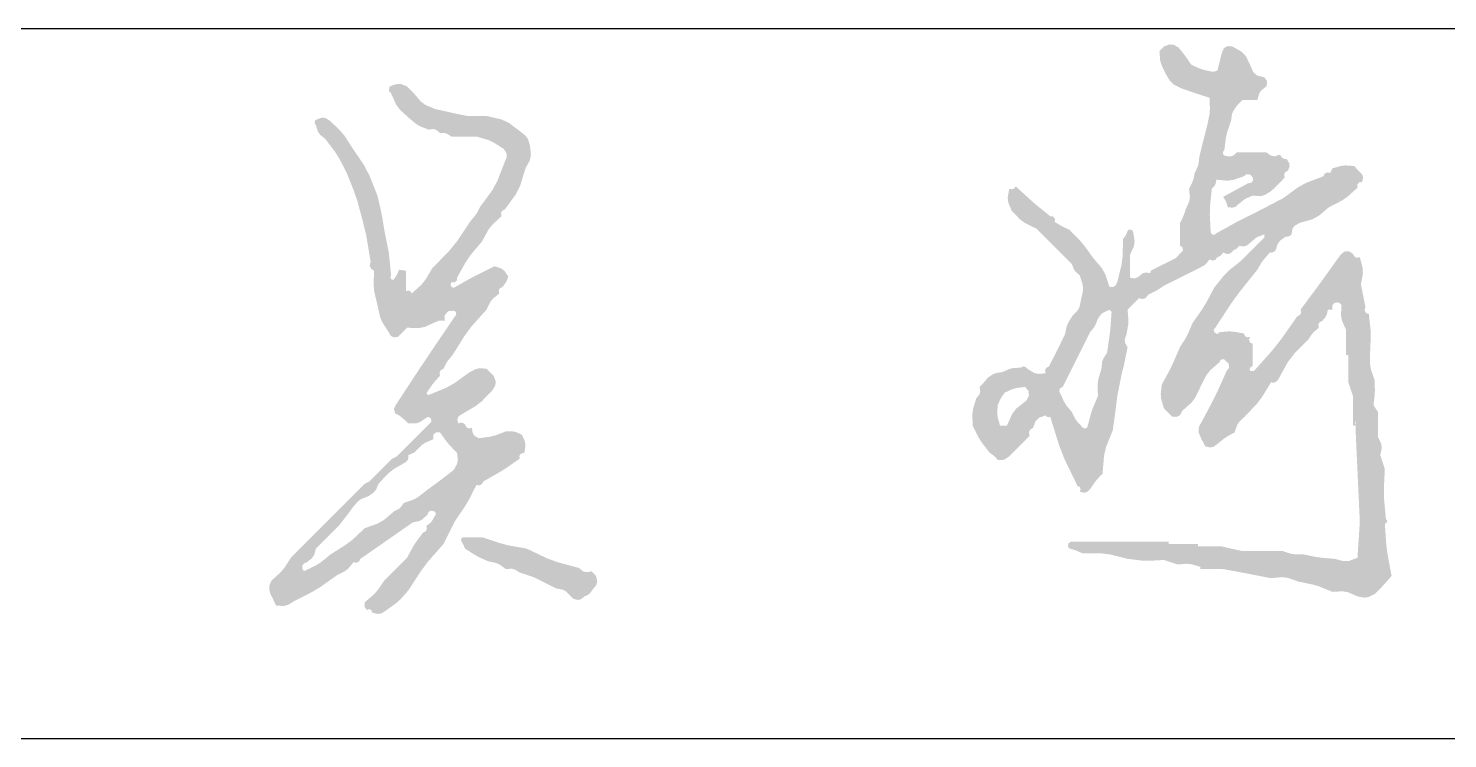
# Model space of a CAD drawing. Extents: x 4682119 to 9193858, y -786075 to -318274.
# Drawn here: x 4749026 to 4750325, y -418137 to -417487 of the extents above; entities that cross this region are included whole.
import ezdxf

# ---------------------------------------------------------------- set-up
doc = ezdxf.new("R2010")
doc.units = 0
doc.header["$LTSCALE"] = 1000
doc.header["$MEASUREMENT"] = 0
doc.layers.get('0').update_dxf_attribs({"linetype": 'CONTINUOUS'})

msp = doc.modelspace()

# ---------------------------------------------------------------- hatches: boundary and pattern name
h = msp.add_hatch(color=256)
h.dxf.hatch_style = 1
h.paths.add_polyline_path([(4749450.7, -417734.7), (4749456.5, -417730), (4749456, -417727.3), (4749457.1, -417725.1), (4749459.6, -417723.8), (4749462.2, -417720.4), (4749463.3, -417718.4), (4749464.8, -417714.4), (4749461.3, -417709.3), (4749458.3, -417707), (4749452.3, -417705), (4749437.1, -417712.5), (4749429.6, -417716.4), (4749414.8, -417724.8), (4749412.8, -417723.9), (4749411.9, -417721.7), (4749412.7, -417719.6), (4749415.4, -417719.9), (4749417.7, -417718.1), (4749417.9, -417715.4), (4749425.8, -417701.3), (4749430.5, -417694.5), (4749440.9, -417682.1), (4749446.4, -417671.9), (4749450.1, -417667.1), (4749458.6, -417659.2), (4749458.1, -417656.4), (4749459.2, -417654.2), (4749461.7, -417652.9), (4749471.6, -417639.4), (4749475.6, -417631.5), (4749480.5, -417615.4), (4749484.6, -417608), (4749485.5, -417603), (4749484.6, -417594.6), (4749482.9, -417588.8), (4749481, -417585.9), (4749476.3, -417582.1), (4749465.3, -417573.8), (4749458.5, -417570.6), (4749445, -417567.5), (4749437.9, -417567.5), (4749434.4, -417567.5), (4749427.3, -417567.5), (4749415.6, -417565.1), (4749409.8, -417563.8), (4749398.1, -417561.2), (4749389.1, -417557.5), (4749384.6, -417554.2), (4749378.4, -417546.7), (4749375.9, -417544.2), (4749374.6, -417542.9), (4749372.1, -417540.4), (4749367.1, -417538.4), (4749363.8, -417538.1), (4749358.6, -417539.4), (4749356, -417540.8), (4749355.5, -417544.5), (4749357.5, -417546.7), (4749362.1, -417557), (4749365.8, -417562), (4749374.2, -417569.6), (4749380.5, -417574.9), (4749384.2, -417577), (4749391.9, -417580), (4749396.2, -417579.4), (4749399, -417580.3), (4749402.3, -417583.1), (4749406.7, -417583.2), (4749409.1, -417583.9), (4749412.7, -417586.3), (4749421.9, -417586.3), (4749426.5, -417586.3), (4749435.7, -417586.3), (4749446.2, -417589.4), (4749451.4, -417591.8), (4749460.7, -417597.7), (4749463.1, -417601.6), (4749463.4, -417604.9), (4749461.7, -417609.2), (4749454.8, -417626.9), (4749450.1, -417635.5), (4749438.8, -417650.9), (4749436.1, -417656.2), (4749434.3, -417658.8), (4749430.4, -417663.4), (4749417.9, -417682.1), (4749410.7, -417690.9), (4749395, -417707.1), (4749389, -417717.3), (4749385.1, -417722.1), (4749376.3, -417730), (4749375.3, -417728), (4749373.1, -417727.1), (4749371.1, -417728), (4749371.1, -417720.5), (4749371.1, -417716.7), (4749371.1, -417709.2), (4749368.6, -417708.7), (4749367.3, -417708.5), (4749364.8, -417708.2), (4749363.2, -417712.1), (4749362.1, -417714.1), (4749359.6, -417717.5), (4749357.8, -417717.1), (4749356.7, -417715.1), (4749357.5, -417713.4), (4749356.7, -417705), (4749356.3, -417700.9), (4749355.4, -417692.5), (4749353.8, -417684.2), (4749352.9, -417680), (4749351.3, -417671.7), (4749349.2, -417659.1), (4749347.9, -417652.8), (4749345, -417640.4), (4749337.7, -417622.1), (4749333.1, -417613.1), (4749322.1, -417596.7), (4749315, -417585.8), (4749310.7, -417580.6), (4749301.3, -417571.7), (4749297.3, -417569.3), (4749294.1, -417569), (4749289.8, -417570.6), (4749287.9, -417571.6), (4749287.4, -417574.2), (4749288.7, -417575.8), (4749290.4, -417581.6), (4749292.4, -417584.6), (4749297.1, -417588.3), (4749306.1, -417600.1), (4749310.1, -417606.4), (4749316.9, -417619.6), (4749323.7, -417636.7), (4749326.7, -417645.5), (4749331.5, -417663.4), (4749332.7, -417668.4), (4749333.3, -417670.9), (4749334.6, -417675.9), (4749336.3, -417685.9), (4749337.1, -417690.9), (4749338.8, -417700.9), (4749337.9, -417704.3), (4749339, -417707.1), (4749341.9, -417709.2), (4749341.5, -417721.8), (4749342.1, -417728.2), (4749345, -417740.5), (4749347.3, -417751), (4749349.5, -417756.4), (4749355.4, -417765.5), (4749357.2, -417768.7), (4749360.1, -417770.1), (4749363.8, -417769.6), (4749367.1, -417766.3), (4749368.8, -417764.6), (4749372.1, -417761.3), (4749382.7, -417761.6), (4749388.5, -417760.5), (4749398.1, -417756.1), (4749401.3, -417754.9), (4749403.1, -417754.7), (4749406.5, -417755), (4749406.4, -417750), (4749409.8, -417746.2), (4749414.8, -417745.7), (4749416.7, -417746.6), (4749417.2, -417749.3), (4749415.9, -417750.9), (4749394, -417783.2), (4749383.1, -417799.5), (4749361.7, -417832.1), (4749360, -417835.7), (4749361.3, -417839.7), (4749364.8, -417841.5), (4749368.3, -417844.2), (4749370, -417845.7), (4749373.1, -417848.8), (4749380.1, -417848.9), (4749384.1, -417847.6), (4749389.8, -417843.6), (4749391.4, -417843), (4749392.8, -417843.4), (4749394, -417844.6), (4749394.4, -417846.3), (4749394.1, -417847.5), (4749392.9, -417848.8), (4749380.9, -417860.9), (4749374.8, -417866.9), (4749362.7, -417879), (4749361.1, -417879.9), (4749360.2, -417880.3), (4749358.6, -417881.1), (4749350.2, -417889.4), (4749346.1, -417893.6), (4749337.7, -417902), (4749336, -417902.8), (4749335.2, -417903.2), (4749333.5, -417904), (4749306.5, -417931.1), (4749292.9, -417944.7), (4749265.8, -417971.8), (4749259.9, -417981), (4749256.2, -417985.3), (4749248.1, -417992.6), (4749246.1, -417997.2), (4749245.9, -418000.2), (4749247.1, -418005.1), (4749249.2, -418009.2), (4749250.2, -418011.3), (4749252.3, -418015.5), (4749259.1, -418016), (4749263.1, -418015), (4749269, -418011.4), (4749285.5, -418003), (4749293.5, -417998.1), (4749308.5, -417987.4), (4749315.2, -417984.1), (4749318.4, -417981.6), (4749323.1, -417975.9), (4749325.9, -417976.4), (4749328.1, -417975.3), (4749329.4, -417972.8), (4749348.6, -417959.5), (4749358.2, -417952.8), (4749377.3, -417939.5), (4749383.3, -417938.2), (4749386.5, -417936.5), (4749390.9, -417932.2), (4749391.8, -417929.9), (4749393.6, -417928.8), (4749396.1, -417929), (4749398, -417930), (4749398.5, -417932.6), (4749397.1, -417934.2), (4749395, -417938.1), (4749393.4, -417939.9), (4749389.8, -417942.6), (4749390.3, -417945.3), (4749389.2, -417947.6), (4749386.7, -417948.8), (4749380.2, -417957.6), (4749377.3, -417962.2), (4749372.1, -417971.8), (4749363.8, -417980.1), (4749359.6, -417984.3), (4749351.3, -417992.6), (4749345.3, -418001.4), (4749341.6, -418005.5), (4749333.5, -418012.4), (4749333.1, -418015.4), (4749333.6, -418017.4), (4749335.6, -418019.7), (4749337.2, -418018.7), (4749339.6, -418019.9), (4749339.8, -418021.8), (4749345.1, -418023.3), (4749348.8, -418022.7), (4749353.3, -418019.7), (4749362, -418013.5), (4749366, -418009.9), (4749373.1, -418002), (4749384.8, -417984), (4749391.3, -417975.3), (4749405.4, -417959.3), (4749409.6, -417950.9), (4749411.7, -417946.8), (4749415.9, -417938.4), (4749424.6, -417925.6), (4749428.6, -417918.9), (4749435.7, -417905.1), (4749438.4, -417905.6), (4749440.6, -417904.4), (4749441.9, -417902), (4749455.6, -417894.2), (4749462.3, -417890.1), (4749475.2, -417881.1), (4749474.9, -417878.5), (4749476.8, -417876.2), (4749479.4, -417875.9), (4749480.5, -417869.3), (4749480, -417865.4), (4749477.3, -417859.2), (4749471.9, -417856.8), (4749468.7, -417856.1), (4749462.7, -417856.1), (4749453.1, -417859.8), (4749448, -417861.1), (4749437.7, -417862.4), (4749433.8, -417860.1), (4749432.1, -417857.4), (4749431.5, -417853), (4749428.7, -417853.5), (4749426.5, -417852.3), (4749425.2, -417849.9), (4749423.2, -417848.4), (4749421.4, -417848.1), (4749419, -417848.8), (4749418.1, -417845.4), (4749419.2, -417842.5), (4749422.1, -417840.5), (4749434.4, -417833.3), (4749440.3, -417828.8), (4749450.2, -417818.6), (4749453, -417813.9), (4749453.2, -417810.1), (4749451.3, -417805.1), (4749448.8, -417802.6), (4749447.5, -417801.3), (4749445, -417798.8), (4749438.7, -417798.3), (4749435.1, -417799.1), (4749429.4, -417801.9), (4749415.5, -417812), (4749407.8, -417816.3), (4749391.9, -417822.8), (4749390.6, -417822.4), (4749390, -417820.7), (4749390.9, -417819.6), (4749395.1, -417813.5), (4749397.4, -417810.6), (4749402.3, -417805.1), (4749401.8, -417802.3), (4749403, -417800.1), (4749405.4, -417798.8), (4749408.2, -417793.4), (4749409.9, -417790.9), (4749413.8, -417786.3), (4749424.8, -417768.6), (4749431.1, -417760.1), (4749445, -417744.6), (4749448.2, -417737.9)])
h.paths.add_polyline_path([(4749399.7, -417856.9), (4749402.3, -417857.1), (4749408, -417865.1), (4749411.2, -417868.9), (4749417.9, -417875.9), (4749418.6, -417882.2), (4749417.9, -417885.9), (4749414.8, -417891.5), (4749404.9, -417899.1), (4749399.9, -417902.9), (4749389.8, -417910.3), (4749382.3, -417916.2), (4749378, -417918.6), (4749369, -417921.7), (4749366.5, -417925.4), (4749364.6, -417927.1), (4749360.6, -417929), (4749351.1, -417937.1), (4749345.3, -417940.5), (4749333.5, -417944.7), (4749322, -417955.4), (4749315.6, -417960.2), (4749302.3, -417968.6), (4749293.1, -417976), (4749288, -417979.2), (4749277.3, -417984.3), (4749277.4, -417983.3), (4749277.1, -417982.6), (4749276.2, -417982.2), (4749276.2, -417979.2), (4749277.6, -417977.1), (4749280.4, -417975.9), (4749285.1, -417972.2), (4749287.1, -417969.2), (4749288.7, -417963.4), (4749297.1, -417955.1), (4749301.3, -417950.9), (4749309.6, -417942.6), (4749315.1, -417935.5), (4749317.8, -417932), (4749323.1, -417924.9), (4749327.5, -417919.9), (4749330.5, -417917.9), (4749336.7, -417915.5), (4749341.5, -417912.1), (4749343.7, -417909.5), (4749346.1, -417904), (4749354.8, -417894.7), (4749360, -417890.6), (4749371.1, -417884.2), (4749372.9, -417882.3), (4749373.4, -417880.6), (4749373.1, -417878), (4749375.7, -417876.9), (4749377, -417876.3), (4749379.4, -417874.9), (4749385, -417869.1), (4749388.6, -417866.6), (4749396.1, -417863.4), (4749396.1, -417861.7), (4749396.1, -417860.9), (4749396.1, -417859.2), (4749398, -417857.4)], flags=16)
h.paths.add_polyline_path([(4749500, -417972.2), (4749481.5, -417963.4), (4749465, -417960.5), (4749456.8, -417958.3), (4749440.9, -417953), (4749433.8, -417953), (4749430.2, -417953), (4749423.2, -417953), (4749421.9, -417954.2), (4749421.5, -417955.6), (4749422.1, -417957.2), (4749423.5, -417959.6), (4749424.1, -417960.9), (4749425.2, -417963.4), (4749433.2, -417968.6), (4749437.4, -417971), (4749446.1, -417974.9), (4749453.2, -417976.5), (4749456.8, -417978), (4749462.7, -417982.2), (4749467.9, -417981.8), (4749470.9, -417982.6), (4749475.2, -417985.3), (4749480.2, -417987), (4749482.8, -417987.8), (4749487.8, -417989.5), (4749496.1, -417993.6), (4749500.3, -417995.7), (4749508.6, -417999.9), (4749514.6, -418001), (4749517.9, -418002.8), (4749522.1, -418007.2), (4749523, -418008), (4749523.4, -418008.4), (4749524.2, -418009.3), (4749528.3, -418010.4), (4749531.3, -418009.8), (4749534.6, -418007.2), (4749538.1, -418005.6), (4749539.8, -418004.1), (4749541.9, -418000.9), (4749545.3, -417997), (4749546.2, -417993.5), (4749545.1, -417988.4), (4749543.4, -417986.8), (4749542.6, -417985.9), (4749540.9, -417984.3), (4749536.2, -417985), (4749533.1, -417984.2), (4749529.4, -417981.1), (4749509.7, -417975.8)])
h.paths.add_polyline_path([(4750269.7, -417969.4), (4750268.4, -417959.8), (4750267.1, -417940.5), (4750268.7, -417939.9), (4750269.3, -417937.6), (4750268.1, -417936.3), (4750266.4, -417918.1), (4750266.2, -417908.8), (4750267.1, -417890.5), (4750265.4, -417885.5), (4750264.6, -417883), (4750262.9, -417878), (4750264.3, -417871.4), (4750263.8, -417867.4), (4750260.8, -417861.3), (4750260.8, -417852.1), (4750260.8, -417847.6), (4750260.8, -417838.4), (4750259.2, -417835.9), (4750258.3, -417834.6), (4750256.7, -417832.1), (4750257.8, -417823), (4750258, -417818.4), (4750257.7, -417809.2), (4750254.4, -417799.6), (4750253.6, -417794.4), (4750253.6, -417784.2), (4750254.2, -417770.1), (4750254, -417762.9), (4750252.5, -417748.8), (4750249.9, -417747.8), (4750248.6, -417745.2), (4750249.4, -417742.5), (4750247.7, -417734.2), (4750246.9, -417730), (4750245.2, -417721.7), (4750247, -417711.9), (4750246.8, -417706.4), (4750244.2, -417696.7), (4750241.4, -417697.2), (4750239.2, -417696.1), (4750237.9, -417693.6), (4750234, -417691.2), (4750229.9, -417691.6), (4750226.5, -417694.6), (4750212.1, -417714.7), (4750204.8, -417724.8), (4750190, -417744.6), (4750190.5, -417747.4), (4750189.4, -417749.6), (4750186.9, -417750.9), (4750172.2, -417771.8), (4750164.3, -417781.8), (4750147.3, -417800.9), (4750146, -417800.9), (4750145.4, -417800.9), (4750144.2, -417800.9), (4750143.2, -417799.3), (4750144.4, -417796.9), (4750146.2, -417796.7), (4750146.2, -417788.4), (4750146.2, -417784.2), (4750146.2, -417775.9), (4750143.8, -417775), (4750142.7, -417771.8), (4750144.2, -417769.6), (4750141.4, -417770.1), (4750139.2, -417769), (4750137.9, -417766.5), (4750128.9, -417764.9), (4750124.1, -417764.6), (4750115, -417765.5), (4750114.9, -417766.4), (4750113.7, -417767), (4750112.9, -417766.5), (4750111, -417765.5), (4750110.5, -417762.9), (4750111.9, -417761.3), (4750126.3, -417739.3), (4750134, -417728.7), (4750150.4, -417708.2), (4750154.3, -417701.5), (4750156.7, -417698.3), (4750161.9, -417692.5), (4750164.1, -417692.4), (4750165.4, -417691.9), (4750167.1, -417690.4), (4750169.1, -417684.5), (4750171.3, -417681.5), (4750176.4, -417677.9), (4750178.7, -417677.8), (4750179.9, -417677.3), (4750181.7, -417675.9), (4750182.5, -417670.8), (4750184.5, -417668), (4750189, -417665.4), (4750200.8, -417662), (4750206.7, -417658.8), (4750216, -417650.9), (4750227.3, -417645.2), (4750232.7, -417641.6), (4750242.1, -417633.1), (4750241.8, -417630.5), (4750243.6, -417628.2), (4750246.3, -417627.9), (4750247.2, -417624.2), (4750246.6, -417621.5), (4750244.2, -417618.6), (4750242.1, -417616.5), (4750241, -417615.4), (4750239, -417613.3), (4750231, -417612.7), (4750226.8, -417613.2), (4750219.2, -417615.4), (4750218.3, -417617.1), (4750217.9, -417617.9), (4750217.1, -417619.6), (4750214.3, -417619.1), (4750212.1, -417620.2), (4750210.8, -417622.7), (4750195.3, -417628.6), (4750187.7, -417632.7), (4750174.4, -417642.5), (4750157.4, -417651.4), (4750148.8, -417655.8), (4750131.6, -417664.4), (4750124.2, -417668.6), (4750120.4, -417670.7), (4750112.9, -417674.8), (4750111.3, -417676.2), (4750108.6, -417675.7), (4750107.7, -417673.8), (4750106.9, -417658), (4750107.1, -417649.9), (4750108.7, -417634.2), (4750111.2, -417631.4), (4750112.2, -417629.5), (4750112.9, -417625.8), (4750122.9, -417626.7), (4750128.4, -417626), (4750137.9, -417622.7), (4750140.6, -417620.8), (4750144.1, -417621.2), (4750146.2, -417623.8), (4750146.5, -417626.4), (4750144.7, -417628.7), (4750142.1, -417629), (4750132.9, -417634), (4750128.3, -417636.5), (4750119.1, -417641.5), (4750121.3, -417645), (4750122.1, -417646.9), (4750123.3, -417650.9), (4750127.6, -417651.4), (4750130.5, -417650.6), (4750133.7, -417647.7), (4750138.2, -417644.1), (4750140.8, -417642.6), (4750146.2, -417640.4), (4750153.1, -417640.9), (4750157.1, -417639.9), (4750162.9, -417636.3), (4750168.1, -417631.5), (4750170.6, -417629), (4750175.4, -417623.8), (4750174.9, -417621), (4750176, -417618.8), (4750178.5, -417617.5), (4750179.9, -417613.6), (4750179.6, -417610.7), (4750177.5, -417607.1), (4750174.5, -417606.6), (4750172.8, -417605.5), (4750171.2, -417602.9), (4750166.4, -417604.4), (4750162.8, -417603.8), (4750158.7, -417600.8), (4750147.9, -417600.8), (4750142.5, -417600.8), (4750131.6, -417600.8), (4750128.4, -417603.8), (4750125.5, -417604.6), (4750121.2, -417604), (4750119.3, -417603), (4750118.8, -417600.4), (4750120.2, -417598.8), (4750121.6, -417587.7), (4750122.8, -417582.2), (4750126.4, -417571.7), (4750127.2, -417565.9), (4750128.4, -417562.9), (4750131.6, -417558.1), (4750133.7, -417556), (4750134.8, -417555), (4750136.9, -417552.9), (4750142.3, -417552.9), (4750145, -417552.9), (4750150.4, -417552.9), (4750152, -417547.1), (4750154, -417544.1), (4750158.7, -417540.4), (4750159.4, -417537), (4750158.8, -417534.7), (4750156.7, -417532.1), (4750150.3, -417530.5), (4750146.8, -417527.6), (4750144.2, -417521.7), (4750140, -417512.9), (4750136, -417508.6), (4750127.5, -417503.9), (4750123.2, -417503.5), (4750119.9, -417505.3), (4750118.1, -417509.2), (4750116.4, -417515.8), (4750115.6, -417519.2), (4750113.9, -417525.8), (4750111.9, -417526.6), (4750110.8, -417526.8), (4750108.7, -417526.9), (4750101, -417525.2), (4750097.2, -417523.9), (4750090, -417520.6), (4750085.6, -417514.2), (4750083.3, -417511.1), (4750078.5, -417505), (4750073.8, -417502.3), (4750070, -417502), (4750065, -417503.9), (4750063.3, -417505.6), (4750062.5, -417506.4), (4750060.8, -417508.1), (4750061.4, -417516.3), (4750062.5, -417520.5), (4750066, -417527.9), (4750070.3, -417535.3), (4750073.9, -417538.8), (4750081.6, -417542.5), (4750091.6, -417545.9), (4750096.6, -417547.6), (4750106.6, -417550.8), (4750107, -417560.9), (4750106.6, -417566), (4750104.6, -417575.8), (4750101.6, -417587.5), (4750100.1, -417593.3), (4750097.3, -417605), (4750096.6, -417611), (4750095.7, -417614.1), (4750093.1, -417619.6), (4750091.8, -417625.7), (4750090.7, -417628.7), (4750087.9, -417634.2), (4750088.7, -417641.7), (4750088, -417646), (4750084.8, -417652.9), (4750083.1, -417658.1), (4750082, -417660.6), (4750079.6, -417665.4), (4750079.6, -417673.8), (4750079.6, -417677.9), (4750079.6, -417686.3), (4750081.8, -417687.5), (4750082.3, -417690.7), (4750080.6, -417692.5), (4750078.5, -417694.6), (4750077.5, -417695.7), (4750075.4, -417697.7), (4750067, -417701.9), (4750062.9, -417704), (4750054.5, -417708.2), (4750053.2, -417708.9), (4750052.7, -417709.8), (4750052.5, -417711.3), (4750048.2, -417710.7), (4750045.3, -417711.5), (4750042, -417714.4), (4750039, -417715.9), (4750037, -417716.1), (4750033.7, -417715.4), (4750033.7, -417707.1), (4750033.7, -417702.9), (4750033.7, -417694.6), (4750037.4, -417687), (4750038.1, -417682.1), (4750036.8, -417673.8), (4750035.9, -417671.9), (4750033.2, -417671.3), (4750031.6, -417672.7), (4750030.4, -417675.9), (4750029.5, -417677.4), (4750027.5, -417680), (4750027.1, -417696), (4750026, -417704.1), (4750022.2, -417719.6), (4750020.7, -417722.6), (4750018.3, -417724), (4750015, -417723.8), (4750011.2, -417712.4), (4750008.1, -417706.8), (4750000.4, -417697.7), (4749992.4, -417686.7), (4749988, -417681.4), (4749978.5, -417671.7), (4749972.9, -417669.1), (4749970.2, -417667.6), (4749964.9, -417664.4), (4749965.2, -417661.7), (4749963.4, -417659.5), (4749960.8, -417659.2), (4749947.9, -417648.8), (4749941.7, -417643.3), (4749929.5, -417632.1), (4749927.6, -417634), (4749925.9, -417634.5), (4749923.3, -417634.2), (4749921.9, -417642), (4749922.4, -417646.6), (4749925.4, -417654), (4749933.2, -417662.2), (4749938.1, -417665.7), (4749948.3, -417670.6), (4749961.2, -417683.6), (4749967.7, -417690), (4749980.6, -417702.9), (4749982.4, -417707.7), (4749984, -417710), (4749987.9, -417713.4), (4749990.6, -417722.1), (4749990.8, -417727.3), (4749988.9, -417736.3), (4749987.6, -417742.3), (4749985.9, -417745.5), (4749981.6, -417749.8), (4749977.5, -417756.3), (4749975.9, -417760.1), (4749974.3, -417767.5), (4749968.5, -417779.2), (4749965.6, -417785), (4749959.7, -417796.7), (4749957.2, -417798), (4749956.1, -417800.2), (4749956.6, -417803), (4749949.8, -417803.5), (4749945.8, -417802.5), (4749939.9, -417798.8), (4749938.1, -417797), (4749936, -417796.7), (4749933.7, -417797.8), (4749926.8, -417798.2), (4749923.3, -417799.1), (4749917, -417801.9), (4749911.3, -417802.7), (4749908.3, -417803.9), (4749903.5, -417807.1), (4749900.8, -417810.6), (4749899.3, -417812.3), (4749896.2, -417815.5), (4749896.8, -417819.8), (4749895.9, -417822.6), (4749893.1, -417825.9), (4749890.2, -417835.6), (4749889.5, -417840.8), (4749889.9, -417850.9), (4749895.1, -417861.5), (4749898.3, -417866.6), (4749905.6, -417875.9), (4749908.7, -417878), (4749910.2, -417879.3), (4749912.8, -417882.2), (4749917.2, -417882.3), (4749919.7, -417881.5), (4749923.3, -417879), (4749930.8, -417871.5), (4749934.5, -417867.8), (4749942, -417860.3), (4749941.3, -417857.2), (4749942.4, -417854.6), (4749945.1, -417853), (4749947.3, -417846.9), (4749950.5, -417843.7), (4749956.6, -417841.5), (4749957.7, -417842.8), (4749959.2, -417843.2), (4749960.8, -417842.6), (4749968.9, -417868.7), (4749973.9, -417881.5), (4749985.8, -417906.1), (4749987.8, -417907.1), (4749988.7, -417909.2), (4749987.9, -417911.3), (4749991.6, -417912.3), (4749994.3, -417911.7), (4749997.2, -417909.2), (4750001.4, -417903.1), (4750003.7, -417900.1), (4750008.7, -417894.7), (4750010.1, -417878.4), (4750012, -417870.2), (4750018.1, -417855.1), (4750019.8, -417842.6), (4750020.7, -417836.3), (4750022.2, -417823.8), (4750023.9, -417815.5), (4750024.7, -417811.3), (4750026.4, -417803), (4750027.2, -417799.6), (4750027.7, -417798), (4750028.5, -417794.6), (4750029.7, -417788.4), (4750030.4, -417785.3), (4750031.6, -417779), (4750029.3, -417775), (4750029, -417771.9), (4750030.6, -417767.5), (4750032.2, -417758.5), (4750032.4, -417753.8), (4750031.6, -417744.6), (4750035.8, -417740.5), (4750037.9, -417738.4), (4750042, -417734.2), (4750045.5, -417735.1), (4750048.3, -417734), (4750050.4, -417731.1), (4750056.4, -417728.2), (4750059.4, -417726.5), (4750065, -417722.7), (4750078.3, -417716.1), (4750085, -417712.7), (4750098.3, -417706.1), (4750102.2, -417703.9), (4750104, -417702.3), (4750106.6, -417698.8), (4750109.5, -417699.8), (4750112, -417699.1), (4750113.9, -417696.7), (4750116.4, -417695.6), (4750117.5, -417694.6), (4750119.1, -417692.5), (4750122.7, -417693.9), (4750125.8, -417693.2), (4750128.5, -417690.4), (4750130.9, -417689.3), (4750132.1, -417688.4), (4750133.7, -417686.3), (4750138, -417686.9), (4750140.9, -417686), (4750144.2, -417683.2), (4750148.6, -417679.4), (4750151.2, -417677.9), (4750156.7, -417675.9), (4750157, -417677.5), (4750156.7, -417678.7), (4750155.6, -417680), (4750147.7, -417687.9), (4750143.7, -417691.9), (4750135.8, -417699.8), (4750124.7, -417708.6), (4750119.6, -417713.7), (4750110.8, -417724.8), (4750103.7, -417738.2), (4750099.7, -417744.7), (4750091, -417757.1), (4750087.2, -417766.3), (4750084.9, -417770.7), (4750079.6, -417779), (4750073.5, -417793.1), (4750070.2, -417800), (4750062.9, -417813.4), (4750062, -417822.1), (4750062.4, -417826.8), (4750065, -417835.3), (4750067.9, -417838.2), (4750069.3, -417839.6), (4750072.3, -417842.6), (4750076.5, -417842.9), (4750079.7, -417841.2), (4750081.6, -417837.4), (4750089.9, -417830.1), (4750093.5, -417825.4), (4750098.3, -417815.5), (4750103.5, -417805.1), (4750107.3, -417800.2), (4750116, -417792.6), (4750116.8, -417790.6), (4750119.7, -417790), (4750121.2, -417791.5), (4750124.1, -417793.9), (4750124.6, -417797.9), (4750122.3, -417800.9), (4750114.1, -417819.1), (4750109.7, -417828.1), (4750100.4, -417845.7), (4750096.9, -417851.9), (4750096.6, -417856.9), (4750099.3, -417863.4), (4750100.7, -417865.8), (4750101.4, -417867.1), (4750102.5, -417869.7), (4750107, -417870.9), (4750110.2, -417870.3), (4750113.9, -417867.6), (4750119.8, -417862.9), (4750123, -417860.7), (4750129.6, -417857.1), (4750131.8, -417850.6), (4750133.9, -417847.3), (4750138.9, -417842.6), (4750149.8, -417831.1), (4750154.7, -417824.7), (4750162.9, -417811.3), (4750165.5, -417811.6), (4750167.2, -417811), (4750169.2, -417809.2), (4750178.3, -417792.8), (4750184.1, -417785.1), (4750197.3, -417771.7), (4750200.4, -417767.1), (4750202.4, -417764.9), (4750206.7, -417761.3), (4750206.2, -417758.5), (4750207.3, -417756.3), (4750209.8, -417755), (4750212.8, -417751.5), (4750214, -417749.2), (4750215, -417744.6), (4750216.7, -417744.6), (4750217.5, -417744.6), (4750219.2, -417744.6), (4750218.9, -417742), (4750219.4, -417740.3), (4750221.3, -417738.4), (4750223.9, -417738.1), (4750225.6, -417738.6), (4750227.5, -417740.5), (4750226.9, -417749.8), (4750227.9, -417754.9), (4750231.7, -417763.4), (4750231.7, -417772.5), (4750231.7, -417777.1), (4750231.7, -417786.3), (4750232.5, -417786.3), (4750232.9, -417786.3), (4750233.8, -417786.3), (4750233.8, -417796.3), (4750233.8, -417801.3), (4750233.8, -417811.3), (4750235.4, -417816.3), (4750236.3, -417818.8), (4750237.9, -417823.8), (4750237.9, -417834.6), (4750237.9, -417840.1), (4750237.9, -417850.9), (4750239.8, -417850.7), (4750240.2, -417849.9), (4750240, -417846.7), (4750241, -417848.3), (4750240.2, -417849.9), (4750240.4, -417855.9), (4750240.6, -417860.5), (4750241, -417869.7), (4750242.3, -417897.2), (4750242.9, -417910.9), (4750244.2, -417938.4), (4750243.4, -417951.8), (4750242.9, -417958.4), (4750242.1, -417971.8), (4750234.3, -417974.7), (4750229.3, -417974.9), (4750221.3, -417972.8), (4750209.5, -417971.8), (4750203.6, -417971), (4750192.1, -417968.6), (4750184.5, -417968.6), (4750180.5, -417968), (4750173.3, -417965.5), (4750158.3, -417965.5), (4750150.8, -417965.5), (4750135.8, -417965.5), (4750128.3, -417963.8), (4750124.6, -417963), (4750117.1, -417961.3), (4750108.7, -417961.3), (4750104.6, -417961.3), (4750096.2, -417961.3), (4750096.2, -417960.5), (4750096.2, -417960.1), (4750096.2, -417959.3), (4750085.4, -417959.3), (4750080, -417959.3), (4750069.1, -417959.3), (4750069.1, -417958.4), (4750069.1, -417958), (4750069.1, -417957.2), (4750033.3, -417957.2), (4750015.4, -417957.2), (4749979.5, -417957.2), (4749977.5, -417958.7), (4749977, -417961.4), (4749978.5, -417963.4), (4749983.2, -417964.7), (4749985.5, -417965.6), (4749989.9, -417967.6), (4750006.7, -417967.7), (4750015.3, -417968.7), (4750031.6, -417972.8), (4750044.9, -417974.4), (4750051.6, -417974.6), (4750065, -417973.8), (4750070, -417975.5), (4750072.5, -417976.3), (4750077.5, -417978), (4750085.8, -417977.3), (4750090.3, -417977.8), (4750098.3, -417980.1), (4750098.3, -417980.9), (4750098.3, -417981.3), (4750098.3, -417982.2), (4750106.6, -417982.2), (4750110.8, -417982.2), (4750119.1, -417982.2), (4750136.7, -417985.4), (4750145.4, -417987.1), (4750162.9, -417990.5), (4750172.9, -417989.5), (4750178.4, -417990.2), (4750187.9, -417993.6), (4750200.7, -417996.2), (4750207.1, -417998.1), (4750219.2, -418003), (4750228.5, -418002.5), (4750233.6, -418003.4), (4750242.1, -418007.2), (4750248.3, -418008.3), (4750252, -418007.8), (4750257.7, -418005.1), (4750264.2, -417998.6), (4750267.3, -417995.3), (4750273.3, -417988.4)])
h.paths.add_polyline_path([(4749994.5, -417852.7), (4749992.8, -417853.5), (4749991, -417853), (4749986, -417847.8), (4749983.8, -417844.8), (4749980.6, -417838.4), (4749975.5, -417832.3), (4749973.4, -417828.9), (4749970.2, -417821.7), (4749969, -417819.4), (4749969.9, -417816.6), (4749972.2, -417815.5), (4749982.2, -417795.5), (4749987.2, -417785.5), (4749997.2, -417765.5), (4750000.9, -417761), (4750002.4, -417758.3), (4750004.5, -417753), (4750007.1, -417749.3), (4750008.9, -417747.7), (4750012.9, -417745.7), (4750014.5, -417745.1), (4750015.9, -417745.4), (4750017, -417746.7), (4750015.9, -417761.8), (4750015, -417769.3), (4750012.9, -417784.2), (4750009.5, -417789.4), (4750008.3, -417792.6), (4750007.7, -417798.8), (4750004.8, -417808.5), (4750004.1, -417813.7), (4750004.5, -417823.8), (4750000, -417834.3), (4749998.1, -417839.8), (4749995.2, -417850.9)], flags=16)
h.paths.add_polyline_path([(4749941.3, -417823.6), (4749938.9, -417828), (4749929.8, -417835.2), (4749925.9, -417840.3), (4749921.2, -417850.9), (4749918.7, -417850.9), (4749917.4, -417850.9), (4749914.9, -417850.9), (4749912.8, -417843.7), (4749912.3, -417839.7), (4749912.8, -417832.1), (4749914.9, -417827.3), (4749916.2, -417825), (4749919.1, -417820.7), (4749926.2, -417817.5), (4749930.1, -417816.4), (4749937.9, -417815.5), (4749941, -417819.4)], flags=16)

# ---------------------------------------------------------------- linework, layer by layer
for p, q in [((4747219.5, -417487.3), (4765219.5, -417487.3)), ((4747219.5, -418137.3), (4752719.5, -418137.3))]:
    msp.add_line(p, q)

doc.saveas('drawing.dxf')
